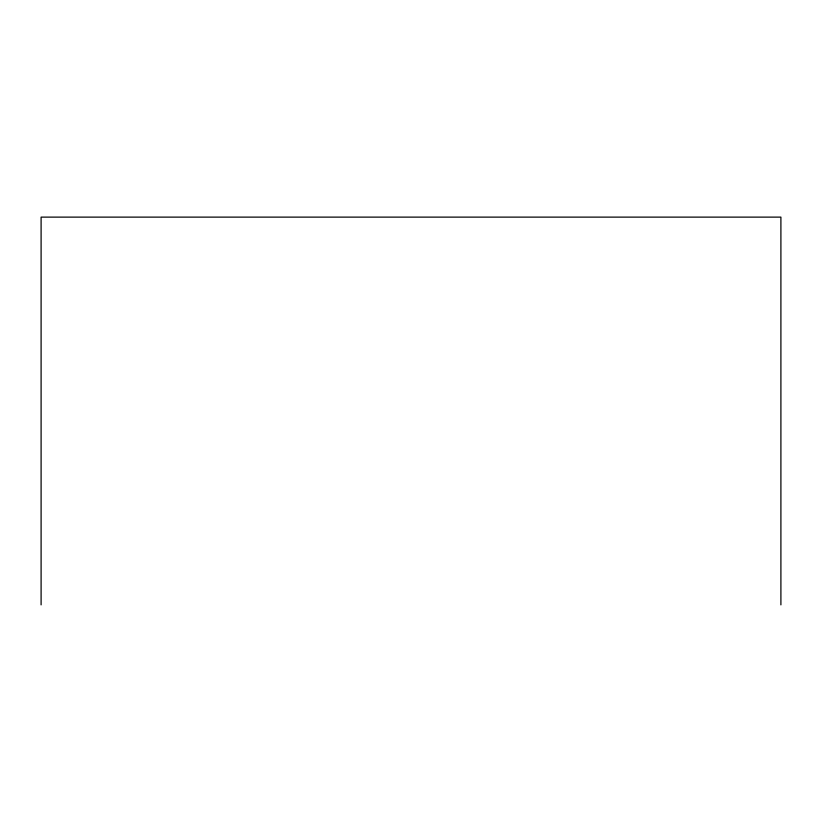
<?xml version="1.0" encoding="UTF-8"?>
<svg xmlns="http://www.w3.org/2000/svg" width="822" height="822" viewBox="0 0 822 822"><rect width="100%" height="100%" fill="white"/><g stroke="black" fill="none" stroke-linecap="round" stroke-linejoin="round"><path stroke-width="1.23" d="M780.9 604.879L780.9 217.121L41.1 217.121L41.1 604.879"/></g></svg>
